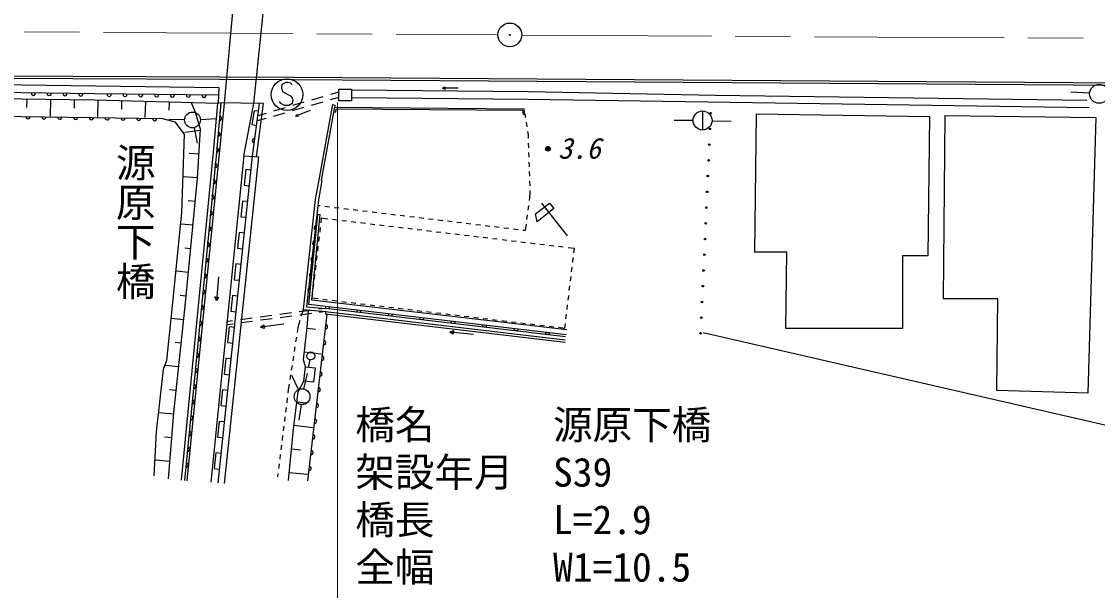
# Model space of a CAD drawing. Units: millimetres, scale not verified. Extents: x 40000 to 680000, y 20000 to 380000.
# Drawn here: x 333820 to 401832, y 259258 to 295207 of the extents above; entities that cross this region are included whole.
import ezdxf
from ezdxf.enums import TextEntityAlignment as Align

# ---------------------------------------------------------------- set-up
doc = ezdxf.new("R2010")
doc.units = ezdxf.units.MM
doc.header["$LTSCALE"] = 1000
doc.linetypes.add('CHAIN', pattern=[18.5, 12, -1.5, 3.5, -1.5])
for name, color, linetype, lineweight in [('M-BGD', 7, 'Continuous', 25), ('M-BGD-EXST', 7, 'Continuous', 25), ('M-BMK', 2, 'CHAIN', 13), ('M-BMK-SRVR', 3, 'Continuous', 25), ('M-STR-HTXT', 7, 'Continuous', 13), ('M-STR-STR1', 1, 'Continuous', 25)]:
    doc.layers.add(name, color=color, linetype=linetype, lineweight=lineweight)
doc.styles.add('@ＭＳ ゴシック', font='')
doc.styles.add('ＭＳ ゴシック', font='')
doc.styles.get('@ＭＳ ゴシック').set_extended_font_data('@MS Gothic')
doc.styles.get('ＭＳ ゴシック').set_extended_font_data('MS Gothic')

msp = doc.modelspace()

# ---------------------------------------------------------------- linework, layer by layer
at = {"layer": 'M-BGD'}
for p, q in [((330707, 291256), (338527, 291136)), ((351006, 291514), (332390, 291609)), ((351007, 291664), (332391, 291759)), ((338527, 291136), (346288, 291032)), ((565032, 290079), (351006, 291514)), ((565033, 290229), (351007, 291664)), ((338450, 290633), (330688, 290753)), ((346273, 290550), (338450, 290633)), ((346273, 290550), (346257, 290028)), ((346288, 291032), (346273, 290550)), ((352875, 290454), (352155, 290244)), ((353875, 290412), (353336, 290256)), ((353875, 290745), (353355, 290594)), ((353875, 290940), (354684, 290941)), ((353876, 290186), (353875, 290940)), ((354684, 290941), (354685, 290187)), ((354690, 290901), (365852, 290794)), ((360421, 290997), (360571, 291071)), ((361421, 290990), (360421, 290997)), ((360570, 290921), (360421, 290997)), ((360571, 291071), (360570, 290921)), ((365852, 290794), (377656, 290547)), ((377656, 290547), (401156, 290248)), ((401337, 290676), (400139, 290746)), ((338442, 290228), (330678, 290357)), ((334151, 290299), (334142, 289776)), ((335651, 290274), (335634, 289236)), ((337151, 290249), (337142, 289730)), ((346257, 290028), (338442, 290228)), ((338650, 290223), (338624, 289193)), ((340150, 290184), (340137, 289670)), ((341649, 290146), (341624, 289151)), ((343149, 290108), (343136, 289610)), ((346632, 290058), (344279, 266192)), ((344810, 289457), (344557, 290072)), ((346210, 290029), (345937, 286942)), ((346413, 290060), (346136, 286924)), ((349107, 290029), (346258, 290062)), ((347882, 286720), (348514, 290036)), ((348431, 286697), (348855, 290032)), ((348679, 286665), (349107, 290029)), ((350475, 289754), (349755, 289544)), ((351655, 289771), (350934, 289563)), ((351675, 290104), (350955, 289894)), ((352856, 290118), (352135, 289910)), ((353480, 289958), (352616, 285201)), ((353628, 289932), (352764, 285174)), ((353480, 289958), (353628, 289932)), ((365584, 289676), (353600, 289777)), ((354685, 290187), (353876, 290186)), ((354685, 290401), (365847, 290294)), ((365847, 290294), (401315, 289769)), ((322734, 289370), (342738, 289085)), ((342738, 289085), (343519, 288869)), ((345143, 288410), (344810, 289457)), ((345128, 289019), (346126, 289080)), ((348530, 289557), (348373, 288692)), ((348793, 289547), (348530, 289557)), ((349253, 289077), (348714, 288922)), ((349275, 289404), (348756, 289252)), ((350454, 289424), (349733, 289216)), ((352064, 289578), (351131, 289218)), ((351131, 289218), (351244, 289342)), ((351298, 289202), (351131, 289218)), ((351244, 289342), (351298, 289202)), ((353548, 289493), (353657, 289475)), ((353690, 289677), (353657, 289475)), ((365501, 289577), (353690, 289677)), ((365544, 289334), (365501, 289577)), ((365544, 289334), (365642, 289352)), ((365642, 289352), (365584, 289676)), ((365642, 289352), (365673, 289147)), ((376868, 289556), (376868, 288356)), ((380257, 289379), (380143, 280632)), ((380257, 289379), (391219, 289209)), ((391219, 289209), (391105, 280405)), ((392185, 289266), (392071, 277679)), ((392185, 289266), (401727, 289152)), ((401727, 289152), (401216, 271715)), ((344129, 288996), (343129, 289011)), ((343519, 288869), (344096, 288090)), ((344725, 288498), (344917, 287516)), ((344937, 285319), (345143, 288410)), ((348373, 288692), (348679, 288643)), ((365718, 288850), (365763, 288554)), ((376268, 288956), (375068, 288956)), ((377468, 288938), (378667, 288902)), ((344096, 288090), (343938, 283120)), ((345137, 288319), (344137, 288185)), ((365807, 288257), (365838, 288053)), ((365838, 288053), (365845, 287825)), ((365855, 287525), (365865, 287226)), ((345937, 286942), (343917, 266227)), ((346136, 286924), (344116, 266208)), ((345037, 286823), (344425, 286863)), ((347882, 286720), (345784, 266108)), ((346255, 266060), (348431, 286697)), ((346653, 266018), (348829, 286655)), ((347882, 286720), (348829, 286655)), ((365874, 286926), (365884, 286626)), ((347990, 285855), (347886, 284861)), ((348339, 285819), (347990, 285855)), ((365893, 286326), (365903, 286026)), ((365912, 285726), (365922, 285426)), ((344937, 285326), (344060, 285384)), ((344177, 277422), (344937, 285319)), ((352608, 285202), (352389, 283964)), ((352805, 285167), (352587, 283935)), ((352608, 285202), (352616, 285201)), ((352805, 285167), (352764, 285174)), ((365931, 285127), (365941, 284827)), ((347886, 284861), (348234, 284824)), ((365958, 284300), (365905, 283891)), ((365950, 284527), (365958, 284300)), ((344794, 283833), (344356, 283875)), ((347781, 283866), (347676, 282872)), ((348129, 283830), (347781, 283866)), ((352389, 283964), (351622, 277006)), ((352587, 283935), (351843, 277187)), ((366308, 283051), (367190, 283738)), ((366680, 283738), (368318, 281669)), ((367190, 283738), (367465, 283385)), ((343938, 283120), (343336, 277237)), ((351984, 277326), (352543, 283037)), ((352162, 277607), (352693, 283023)), ((352543, 283037), (352693, 283023)), ((352699, 283552), (352547, 283570)), ((353295, 283481), (352997, 283516)), ((353890, 283409), (353593, 283445)), ((354486, 283337), (354188, 283373)), ((355082, 283266), (354784, 283302)), ((355677, 283194), (355380, 283230)), ((356273, 283123), (355975, 283158)), ((356869, 283051), (356571, 283087)), ((357465, 282979), (357167, 283015)), ((358060, 282908), (357762, 282944)), ((365789, 282998), (365750, 282701)), ((365866, 283593), (365827, 283296)), ((366406, 282561), (366308, 283051)), ((367465, 283385), (366406, 282561)), ((344650, 282340), (343916, 282410)), ((347676, 282872), (348024, 282835)), ((352771, 282774), (352738, 282494)), ((353172, 282726), (352771, 282774)), ((353768, 282655), (353470, 282690)), ((354364, 282583), (354066, 282619)), ((354959, 282512), (354661, 282548)), ((355555, 282441), (355257, 282477)), ((356151, 282370), (355853, 282406)), ((356747, 282299), (356449, 282335)), ((357342, 282228), (357045, 282263)), ((358656, 282836), (358358, 282872)), ((359252, 282765), (358954, 282801)), ((359847, 282693), (359550, 282729)), ((360443, 282622), (360145, 282657)), ((361039, 282550), (360741, 282586)), ((361635, 282478), (361337, 282514)), ((362230, 282407), (361932, 282443)), ((362826, 282335), (362528, 282371)), ((363422, 282264), (363124, 282299)), ((365712, 282403), (365659, 281995)), ((347571, 281877), (347466, 280883)), ((347919, 281841), (347571, 281877)), ((352631, 281600), (352596, 281302)), ((352702, 282196), (352667, 281898)), ((357938, 282157), (357640, 282192)), ((358534, 282086), (358236, 282121)), ((359130, 282015), (358832, 282050)), ((359725, 281943), (359428, 281979)), ((360321, 281872), (360023, 281908)), ((360917, 281801), (360619, 281837)), ((361513, 281730), (361215, 281766)), ((362109, 281659), (361811, 281695)), ((362704, 281588), (362406, 281623)), ((364017, 282192), (363720, 282228)), ((364613, 282120), (364315, 282156)), ((365209, 282049), (364911, 282085)), ((365659, 281995), (365507, 282013)), ((352560, 281004), (352524, 280706)), ((363300, 281517), (363002, 281552)), ((363896, 281446), (363598, 281481)), ((364492, 281375), (364194, 281410)), ((365087, 281303), (364790, 281339)), ((365683, 281232), (365385, 281268)), ((366279, 281161), (365981, 281197)), ((366875, 281090), (366577, 281126)), ((367471, 281019), (367173, 281055)), ((368066, 280948), (367768, 280983)), ((368765, 280865), (368364, 280912)), ((344507, 280847), (344139, 280882)), ((347466, 280883), (347814, 280846)), ((352489, 280409), (352453, 280111)), ((368660, 279989), (368696, 280287)), ((368732, 280585), (368765, 280865)), ((382188, 280632), (380143, 280632)), ((382131, 275804), (382188, 280632)), ((391105, 280405), (389515, 280405)), ((389515, 280405), (389515, 275804)), ((347361, 279888), (347256, 278894)), ((347709, 279852), (347361, 279888)), ((352418, 279813), (352382, 279515)), ((368589, 279393), (368625, 279691)), ((344363, 279353), (343610, 279426)), ((346275, 279081), (346142, 277587)), ((347256, 278894), (347604, 278857)), ((352347, 279217), (352311, 278919)), ((368518, 278797), (368554, 279095)), ((352276, 278621), (352240, 278323)), ((368447, 278202), (368483, 278500)), ((344219, 277860), (343843, 277897)), ((346142, 277587), (346050, 277821)), ((346050, 277821), (346274, 277801)), ((346274, 277801), (346142, 277587)), ((347151, 277899), (347047, 276905)), ((347500, 277863), (347151, 277899)), ((368289, 275718), (352162, 277607)), ((352204, 278025), (352171, 277746)), ((352171, 277746), (352572, 277698)), ((352870, 277662), (353168, 277627)), ((353466, 277591), (353763, 277556)), ((354061, 277520), (354359, 277485)), ((368376, 277606), (368412, 277904)), ((395536, 277679), (392071, 277679)), ((395479, 271885), (395536, 277679)), ((343336, 277237), (342995, 273788)), ((343444, 270477), (344177, 277422)), ((347047, 276905), (347395, 276868)), ((352121, 276957), (351378, 276858)), ((351622, 277006), (351500, 276593)), ((351622, 277006), (353047, 276879)), ((351843, 277187), (353065, 277078)), ((351874, 275878), (351968, 276975)), ((368254, 275420), (351984, 277326)), ((353014, 277078), (352617, 277024)), ((353041, 276880), (352643, 276827)), ((353042, 277202), (353031, 277103)), ((353031, 277103), (353279, 277074)), ((353047, 276879), (353031, 276730)), ((353041, 276879), (368194, 275086)), ((368214, 275285), (353065, 277078)), ((353279, 277074), (353291, 277173)), ((354657, 277449), (354955, 277413)), ((355029, 276970), (355017, 276870)), ((355017, 276870), (355266, 276841)), ((355253, 277378), (355551, 277342)), ((355266, 276841), (355277, 276940)), ((355849, 277307), (356147, 277271)), ((356444, 277236), (356742, 277200)), ((357040, 277165), (357338, 277129)), ((357636, 277093), (357934, 277058)), ((358232, 277022), (358530, 276987)), ((358827, 276951), (359125, 276916)), ((359423, 276880), (359721, 276845)), ((360019, 276809), (360317, 276773)), ((368305, 277010), (368340, 277308)), ((344066, 276368), (343308, 276448)), ((347166, 276291), (346768, 276238)), ((348404, 276458), (347661, 276358)), ((348431, 276261), (347688, 276161)), ((349643, 276624), (348900, 276525)), ((349670, 276427), (348927, 276327)), ((350882, 276791), (350139, 276691)), ((350909, 276594), (350165, 276494)), ((351415, 276306), (351293, 275893)), ((352148, 276760), (351404, 276660)), ((353112, 276721), (351894, 266185)), ((353023, 276730), (368184, 274937)), ((357015, 276737), (357004, 276637)), ((357004, 276637), (357252, 276608)), ((357252, 276608), (357264, 276708)), ((359002, 276504), (358990, 276405)), ((358990, 276405), (359238, 276376)), ((359238, 276376), (359250, 276475)), ((360615, 276738), (360913, 276702)), ((360988, 276271), (360976, 276172)), ((360976, 276172), (361225, 276143)), ((361211, 276667), (361508, 276631)), ((361225, 276143), (361236, 276242)), ((361806, 276596), (362104, 276560)), ((362402, 276525), (362700, 276489)), ((362998, 276453), (363296, 276418)), ((363594, 276382), (363892, 276347)), ((364189, 276311), (364487, 276276)), ((364785, 276240), (365083, 276205)), ((365381, 276169), (365679, 276133)), ((368234, 276414), (368269, 276712)), ((347192, 276094), (346794, 276041)), ((346942, 275910), (346837, 274916)), ((347290, 275874), (346942, 275910)), ((350407, 276086), (348918, 275905)), ((348918, 275905), (349127, 276043)), ((349154, 275820), (348918, 275905)), ((349127, 276043), (349154, 275820)), ((351293, 275893), (351241, 275552)), ((351640, 273841), (351874, 275878)), ((351868, 275828), (352404, 275766)), ((360892, 275588), (361128, 275676)), ((362383, 275428), (360892, 275588)), ((361104, 275452), (360892, 275588)), ((361128, 275676), (361104, 275452)), ((362975, 276039), (362963, 275939)), ((362963, 275939), (363211, 275910)), ((363211, 275910), (363223, 276009)), ((364961, 275806), (364949, 275706)), ((364949, 275706), (365198, 275677)), ((365198, 275677), (365209, 275777)), ((365977, 276098), (366275, 276062)), ((366573, 276027), (366870, 275991)), ((366947, 275573), (366936, 275474)), ((366936, 275474), (367184, 275445)), ((367168, 275956), (367466, 275920)), ((367184, 275445), (367196, 275544)), ((367764, 275885), (368165, 275837)), ((368165, 275837), (368198, 276117)), ((376911, 275558), (402572, 269661)), ((389515, 275804), (382131, 275804)), ((343908, 274877), (343530, 274916)), ((346837, 274916), (347185, 274879)), ((351195, 275255), (351149, 274959)), ((351103, 274662), (351058, 274366)), ((351697, 274338), (352770, 274215)), ((342995, 273788), (342764, 273214)), ((343751, 273385), (342920, 273473)), ((346732, 273922), (346627, 272927)), ((347080, 273885), (346732, 273922)), ((350920, 273476), (350875, 273180)), ((351012, 274069), (350966, 273773)), ((351764, 273386), (351640, 273841)), ((352053, 273832), (351949, 273343)), ((342764, 273214), (342326, 269276)), ((346627, 272927), (346975, 272890)), ((350829, 272883), (350783, 272587)), ((351336, 271949), (350898, 272848)), ((351666, 272491), (351764, 273386)), ((351669, 271986), (351897, 272960)), ((351764, 273386), (352373, 273320)), ((352373, 273320), (352275, 272424)), ((350738, 272290), (350685, 271949)), ((351297, 271807), (351666, 272491)), ((352275, 272424), (351666, 272491)), ((343594, 271893), (343178, 271937)), ((346522, 271933), (346417, 270938)), ((346870, 271896), (346522, 271933)), ((350620, 271421), (350583, 271124)), ((350685, 271949), (350656, 271719)), ((351006, 269461), (351297, 271807)), ((401216, 271715), (395479, 271885)), ((346417, 270938), (346765, 270901)), ((350546, 270826), (350509, 270528)), ((351220, 271183), (351818, 271109)), ((351487, 271004), (351353, 270013)), ((343438, 270401), (342510, 270474)), ((343116, 266316), (343444, 270477)), ((350472, 270231), (350435, 269933)), ((346312, 269944), (346208, 268949)), ((346661, 269907), (346312, 269944)), ((350398, 269635), (350361, 269337)), ((350690, 266212), (351006, 269461)), ((351035, 269695), (352231, 269546)), ((342326, 269276), (342193, 266497)), ((343320, 268906), (342856, 268942)), ((346208, 268949), (346556, 268912)), ((350325, 269040), (350288, 268742)), ((350251, 268444), (350214, 268146)), ((350883, 268202), (351460, 268146)), ((343202, 267410), (342290, 267482)), ((346103, 267955), (345998, 266960)), ((346451, 267918), (346103, 267955)), ((350177, 267849), (350140, 267551)), ((345998, 266960), (346346, 266923)), ((350029, 266658), (350001, 266428)), ((350103, 267253), (350066, 266956)), ((350738, 266709), (351891, 266597))]:
    msp.add_line(p, q, dxfattribs=at)
for centre, radius in [((401936, 290640), 600), ((344629, 288988), 500), ((376868, 288956), 600), ((377387, 289417), 50), ((377341, 288423), 50), ((367098, 287167), 150), ((367098, 287167), 90), ((367098, 287167), 30), ((377296, 287429), 50), ((377250, 286435), 50), ((377204, 285441), 50), ((377159, 284447), 50), ((377113, 283453), 50), ((377067, 282459), 50), ((377022, 281465), 50), ((376976, 280471), 50), ((376931, 279477), 50), ((376885, 278483), 50), ((376839, 277489), 50), ((376794, 276495), 50), ((376748, 275501), 50), ((352105, 274077), 250), ((351555, 271499), 500)]:
    msp.add_circle(centre, radius, dxfattribs=at)
for centre, start, end in [((334568, 290670), 168.72192, 9.49951), ((335568, 290654), 168.72192, 9.49951), ((336568, 290639), 168.72192, 9.49951), ((337568, 290623), 168.72192, 9.49951), ((339361, 290600), 169.00439, 9.78198), ((340361, 290589), 169.00439, 9.78198), ((341361, 290579), 169.00439, 9.78198), ((342361, 290568), 169.00439, 9.78198), ((343361, 290558), 169.00439, 9.78198), ((344361, 290547), 169.00439, 9.78198), ((345361, 290537), 169.00439, 9.78198), ((334235, 289183), 168.79565, 9.57324), ((335235, 289169), 168.79565, 9.57324), ((336235, 289155), 168.79565, 9.57324), ((337235, 289140), 168.79565, 9.57324), ((338235, 289126), 168.79565, 9.57324), ((339235, 289112), 168.79565, 9.57324), ((340234, 289098), 168.79565, 9.57324), ((341234, 289083), 168.79565, 9.57324), ((342234, 289069), 168.79565, 9.57324), ((346342, 289081), 254.11035, 94.88794), ((346246, 288086), 254.11035, 94.88794), ((348532, 287673), 72.3667, 273.14429), ((346150, 287090), 254.11035, 94.88794), ((346054, 286095), 254.11035, 94.88794), ((345958, 285100), 254.11035, 94.88794), ((345863, 284104), 254.11035, 94.88794), ((345767, 283109), 254.11035, 94.88794), ((352436, 282174), 74.01831, 274.7959), ((345671, 282113), 254.11035, 94.88794), ((345575, 281118), 254.11035, 94.88794), ((352338, 281179), 74.01831, 274.7959), ((345479, 280123), 254.11035, 94.88794), ((352241, 280184), 74.01831, 274.7959), ((345383, 279127), 254.11035, 94.88794), ((352143, 279189), 74.01831, 274.7959), ((345287, 278132), 254.11035, 94.88794), ((352046, 278194), 74.01831, 274.7959), ((345192, 277136), 254.11035, 94.88794), ((345096, 276141), 254.11035, 94.88794), ((353043, 275920), 253.01196, 93.78979), ((345000, 275146), 254.11035, 94.88794), ((352928, 274927), 253.01196, 93.78979), ((344904, 274150), 254.11035, 94.88794), ((352813, 273933), 253.01196, 93.78979), ((344808, 273155), 254.11035, 94.88794), ((352698, 272940), 253.01196, 93.78979), ((344712, 272159), 254.11035, 94.88794), ((352583, 271947), 253.01196, 93.78979), ((344616, 271164), 254.11035, 94.88794), ((352468, 270953), 253.01196, 93.78979), ((344521, 270169), 254.11035, 94.88794), ((352353, 269960), 253.01196, 93.78979), ((344425, 269173), 254.11035, 94.88794), ((352238, 268966), 253.01196, 93.78979), ((344329, 268178), 254.11035, 94.88794), ((352123, 267973), 253.01196, 93.78979), ((344233, 267182), 254.11035, 94.88794), ((352009, 266980), 253.01196, 93.78979)]:
    msp.add_arc(centre, 127, start, end, dxfattribs=at)
at = {"layer": 'M-BGD-EXST'}
for p, q in [((350284, 291227), (350244, 290987)), ((350524, 291347), (350284, 291227)), ((350684, 291347), (350524, 291347)), ((350844, 291307), (350684, 291347)), ((350924, 291227), (350844, 291307)), ((350244, 290987), (350324, 290787)), ((350324, 290787), (350884, 290467)), ((350884, 290467), (350964, 290267)), ((350204, 290027), (350124, 290147)), ((350444, 289907), (350204, 290027)), ((350724, 289907), (350444, 289907)), ((350924, 290027), (350724, 289907)), ((350964, 290267), (350924, 290027))]:
    msp.add_line(p, q, dxfattribs=at)
msp.add_circle((350604, 290587), 1000, dxfattribs=at)
at = {"layer": 'M-BMK'}
for p, q in [((264997, 294984), (363936, 294365)), ((365436, 294355), (464474, 293781))]:
    msp.add_line(p, q, dxfattribs=at)
at = {"layer": 'M-BMK-SRVR'}
for radius in [750, 30]:
    msp.add_circle((364686, 294360), radius, dxfattribs=at)
at = {"layer": 'M-STR-HTXT'}
msp.add_line((353801, 290093), (353801, 255156), dxfattribs=at)
at = {"layer": 'M-STR-STR1'}
for p, q in [((347568, 300251), (346630, 290043)), ((348513, 290029), (349584, 300409))]:
    msp.add_line(p, q, dxfattribs=at)

# ---------------------------------------------------------------- texts
at = {"layer": 'M-BGD', "style": 'ＭＳ ゴシック', "oblique": 15}
msp.add_text('3.6', height=1320, dxfattribs=at).set_placement((367730, 286142), align=Align.BOTTOM_LEFT)
at = {"layer": 'M-STR-STR1', "style": '@ＭＳ ゴシック'}
msp.add_text('源原下橋', height=1833, rotation=270, dxfattribs=at).set_placement((339541, 287564), align=Align.BOTTOM_LEFT)
at = {"layer": 'M-STR-STR1', "style": 'ＭＳ ゴシック'}
for s, p in [('橋名\u3000\u3000\u3000源原下橋 ', (354919, 268266)), ('架設年月\u3000S39', (354919, 265266)), ('橋長\u3000\u3000\u3000L=2.9', (354919, 262266)), ('全幅\u3000\u3000\u3000W1=10.5', (354919, 259266))]:
    msp.add_text(s, height=1833, dxfattribs=at).set_placement(p, align=Align.BOTTOM_LEFT)

doc.saveas('drawing.dxf')
